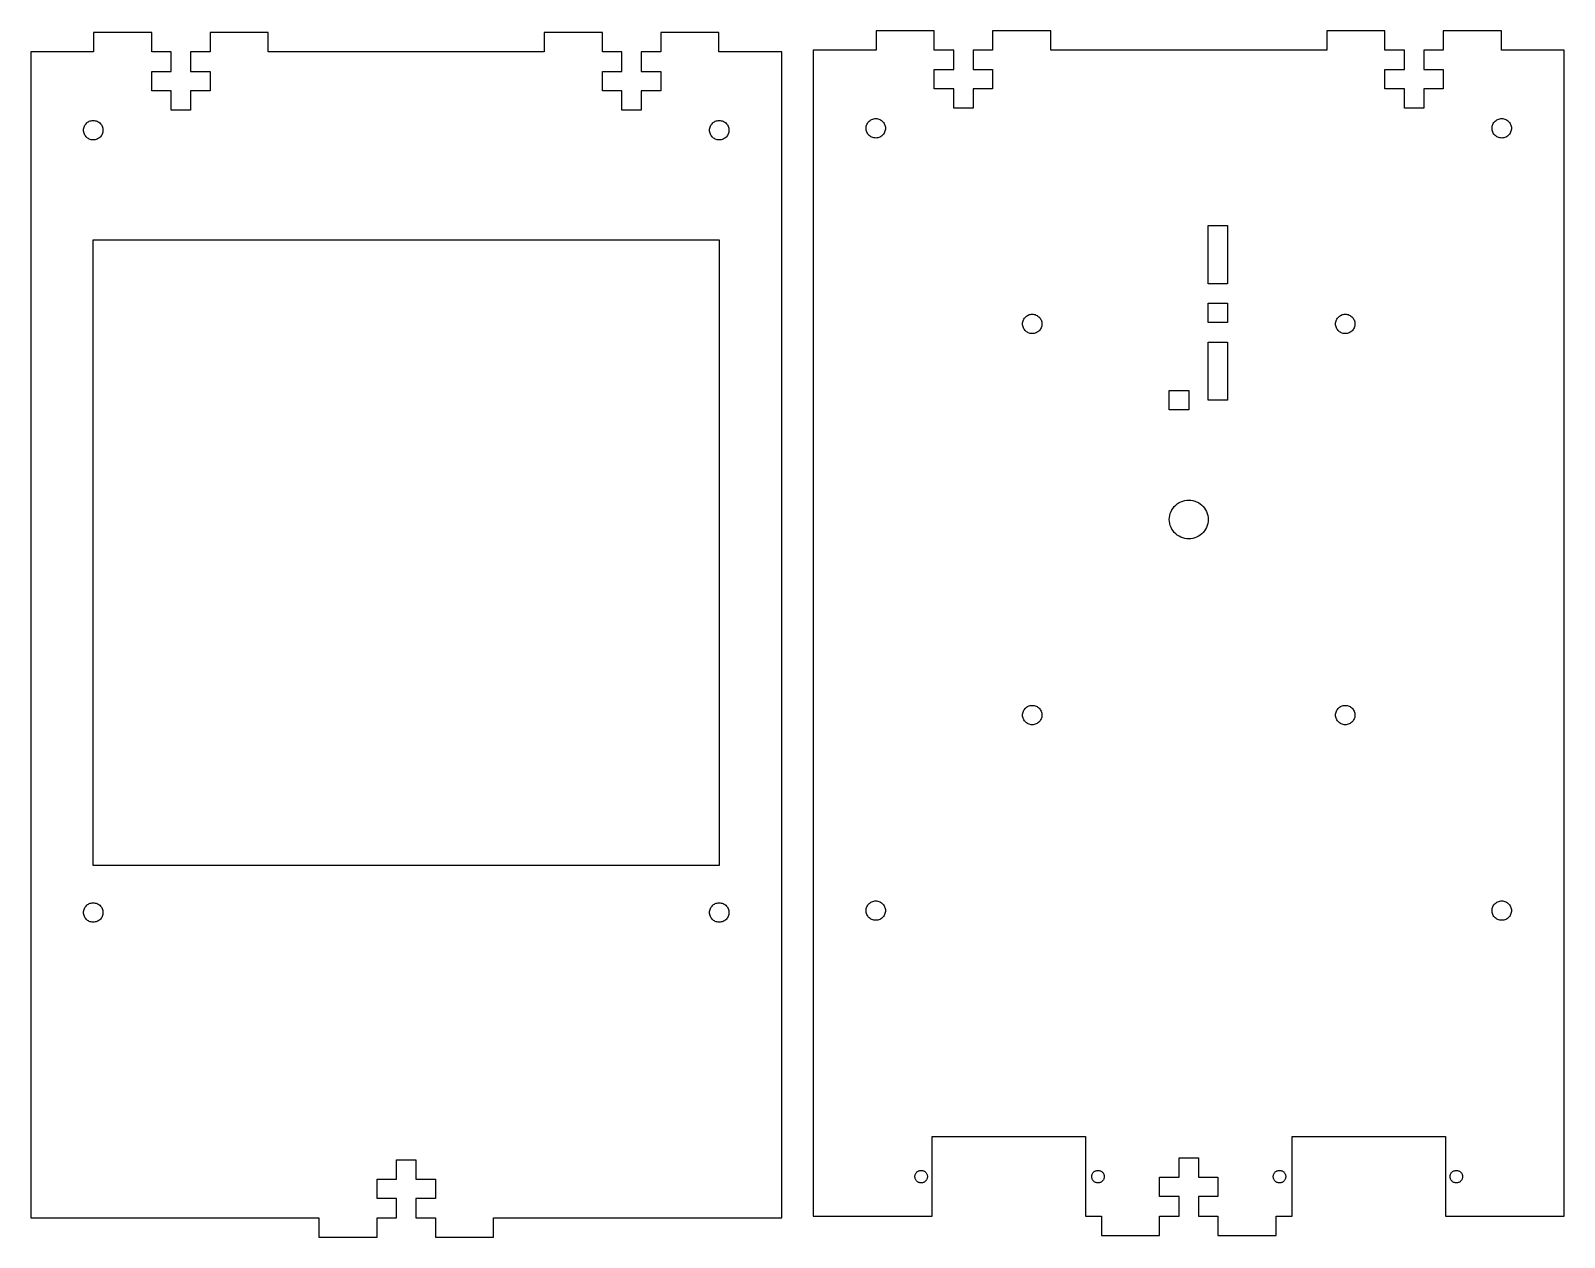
# Model space of a CAD drawing. Header units: metres. Extents: x 0 to 474, y -3 to 238.
# Drawn here: x 0 to 245, y -3.1 to 189.7 of the extents above; entities that cross this region are included whole.
import ezdxf

# ---------------------------------------------------------------- set-up
doc = ezdxf.new("R2010")
doc.units = ezdxf.units.M

msp = doc.modelspace()

# ---------------------------------------------------------------- linework, layer by layer
for p, q in [((19.35, 189.4), (10.05, 189.4)), ((10.05, 189.4), (10.05, 186.3)), ((19.35, 186.3), (19.35, 189.4)), ((37.95, 189.4), (28.65, 189.4)), ((28.65, 189.4), (28.65, 186.3)), ((37.95, 186.3), (37.95, 189.4)), ((91.35, 189.4), (82.05, 189.4)), ((82.05, 189.4), (82.05, 186.3)), ((91.35, 186.3), (91.35, 189.4)), ((109.95, 189.4), (100.65, 189.4)), ((100.65, 189.4), (100.65, 186.3)), ((109.95, 186.3), (109.95, 189.4)), ((144.35, 189.7), (135.05, 189.7)), ((135.05, 189.7), (135.05, 186.6)), ((144.35, 186.6), (144.35, 189.7)), ((162.95, 189.7), (153.65, 189.7)), ((153.65, 189.7), (153.65, 186.6)), ((162.95, 186.6), (162.95, 189.7)), ((216.35, 189.7), (207.05, 189.7)), ((207.05, 189.7), (207.05, 186.6)), ((216.35, 186.6), (216.35, 189.7)), ((234.95, 189.7), (225.65, 189.7)), ((225.65, 189.7), (225.65, 186.6)), ((234.95, 186.6), (234.95, 189.7)), ((10.05, 186.3), (0, 186.3)), ((0, 186.3), (0, 0)), ((22.45, 186.3), (19.35, 186.3)), ((22.45, 183.2), (22.45, 186.3)), ((28.65, 186.3), (25.55, 186.3)), ((25.55, 186.3), (25.55, 183.2)), ((82.05, 186.3), (37.95, 186.3)), ((94.45, 186.3), (91.35, 186.3)), ((94.45, 183.2), (94.45, 186.3)), ((100.65, 186.3), (97.55, 186.3)), ((97.55, 186.3), (97.55, 183.2)), ((120, 186.3), (109.95, 186.3)), ((120, 0), (120, 186.3)), ((135.05, 186.6), (125, 186.6)), ((125, 186.6), (125, 0.29999)), ((147.45, 186.6), (144.35, 186.6)), ((147.45, 183.5), (147.45, 186.6)), ((153.65, 186.6), (150.55, 186.6)), ((150.55, 186.6), (150.55, 183.5)), ((207.05, 186.6), (162.95, 186.6)), ((219.45, 186.6), (216.35, 186.6)), ((219.45, 183.5), (219.45, 186.6)), ((225.65, 186.6), (222.55, 186.6)), ((222.55, 186.6), (222.55, 183.5)), ((245, 186.6), (234.95, 186.6)), ((245, 0.29999), (245, 186.6)), ((19.35, 180.1), (19.35, 183.2)), ((19.35, 183.2), (22.45, 183.2)), ((25.55, 183.2), (28.65, 183.2)), ((28.65, 183.2), (28.65, 180.1)), ((91.35, 180.1), (91.35, 183.2)), ((91.35, 183.2), (94.45, 183.2)), ((97.55, 183.2), (100.65, 183.2)), ((100.65, 183.2), (100.65, 180.1)), ((144.35, 180.4), (144.35, 183.5)), ((144.35, 183.5), (147.45, 183.5)), ((150.55, 183.5), (153.65, 183.5)), ((153.65, 183.5), (153.65, 180.4)), ((216.35, 180.4), (216.35, 183.5)), ((216.35, 183.5), (219.45, 183.5)), ((222.55, 183.5), (225.65, 183.5)), ((225.65, 183.5), (225.65, 180.4)), ((22.45, 180.1), (19.35, 180.1)), ((22.45, 177), (22.45, 180.1)), ((28.65, 180.1), (25.55, 180.1)), ((25.55, 180.1), (25.55, 177)), ((94.45, 180.1), (91.35, 180.1)), ((94.45, 177), (94.45, 180.1)), ((100.65, 180.1), (97.55, 180.1)), ((97.55, 180.1), (97.55, 177)), ((147.45, 180.4), (144.35, 180.4)), ((147.45, 177.3), (147.45, 180.4)), ((153.65, 180.4), (150.55, 180.4)), ((150.55, 180.4), (150.55, 177.3)), ((219.45, 180.4), (216.35, 180.4)), ((219.45, 177.3), (219.45, 180.4)), ((225.65, 180.4), (222.55, 180.4)), ((222.55, 180.4), (222.55, 177.3)), ((25.55, 177), (22.45, 177)), ((97.55, 177), (94.45, 177)), ((150.55, 177.3), (147.45, 177.3)), ((222.55, 177.3), (219.45, 177.3)), ((8.45, 173.8), (8.45848, 173.962)), ((8.45848, 173.962), (8.48386, 174.122)), ((8.48386, 174.122), (8.52585, 174.279)), ((8.52585, 174.279), (8.584, 174.43)), ((8.584, 174.43), (8.65765, 174.575)), ((8.65765, 174.575), (8.74602, 174.711)), ((8.74602, 174.711), (8.84811, 174.837)), ((8.84811, 174.837), (8.96284, 174.952)), ((8.96284, 174.952), (9.08893, 175.054)), ((9.08893, 175.054), (9.22499, 175.142)), ((9.22499, 175.142), (9.36955, 175.216)), ((9.36955, 175.216), (9.52101, 175.274)), ((9.52101, 175.274), (9.67773, 175.316)), ((9.67773, 175.316), (9.83797, 175.342)), ((9.83797, 175.342), (10, 175.35)), ((10, 175.35), (10.162, 175.342)), ((10.162, 175.342), (10.3223, 175.316)), ((10.3223, 175.316), (10.479, 175.274)), ((10.479, 175.274), (10.6304, 175.216)), ((10.6304, 175.216), (10.775, 175.142)), ((10.775, 175.142), (10.9111, 175.054)), ((10.9111, 175.054), (11.0371, 174.952)), ((11.0371, 174.952), (11.1519, 174.837)), ((11.1519, 174.837), (11.254, 174.711)), ((11.254, 174.711), (11.3423, 174.575)), ((11.3423, 174.575), (11.416, 174.43)), ((11.416, 174.43), (11.4741, 174.279)), ((11.4741, 174.279), (11.5161, 174.122)), ((11.5161, 174.122), (11.5415, 173.962)), ((11.5415, 173.962), (11.55, 173.8)), ((108.45, 173.8), (108.458, 173.962)), ((108.458, 173.962), (108.484, 174.122)), ((108.484, 174.122), (108.526, 174.279)), ((108.526, 174.279), (108.584, 174.43)), ((108.584, 174.43), (108.658, 174.575)), ((108.658, 174.575), (108.746, 174.711)), ((108.746, 174.711), (108.848, 174.837)), ((108.848, 174.837), (108.963, 174.952)), ((108.963, 174.952), (109.089, 175.054)), ((109.089, 175.054), (109.225, 175.142)), ((109.225, 175.142), (109.37, 175.216)), ((109.37, 175.216), (109.521, 175.274)), ((109.521, 175.274), (109.678, 175.316)), ((109.678, 175.316), (109.838, 175.342)), ((109.838, 175.342), (110, 175.35)), ((110, 175.35), (110.162, 175.342)), ((110.162, 175.342), (110.322, 175.316)), ((110.322, 175.316), (110.479, 175.274)), ((110.479, 175.274), (110.63, 175.216)), ((110.63, 175.216), (110.775, 175.142)), ((110.775, 175.142), (110.911, 175.054)), ((110.911, 175.054), (111.037, 174.952)), ((111.037, 174.952), (111.152, 174.837)), ((111.152, 174.837), (111.254, 174.711)), ((111.254, 174.711), (111.342, 174.575)), ((111.342, 174.575), (111.416, 174.43)), ((111.416, 174.43), (111.474, 174.279)), ((111.474, 174.279), (111.516, 174.122)), ((111.516, 174.122), (111.542, 173.962)), ((111.542, 173.962), (111.55, 173.8)), ((133.45, 174.1), (133.458, 174.262)), ((133.458, 173.938), (133.45, 174.1)), ((133.458, 174.262), (133.484, 174.422)), ((133.484, 174.422), (133.526, 174.579)), ((133.526, 174.579), (133.584, 174.73)), ((133.584, 174.73), (133.658, 174.875)), ((133.658, 174.875), (133.746, 175.011)), ((133.746, 175.011), (133.848, 175.137)), ((133.848, 175.137), (133.963, 175.252)), ((133.963, 175.252), (134.089, 175.354)), ((134.089, 175.354), (134.225, 175.442)), ((134.225, 175.442), (134.37, 175.516)), ((134.37, 175.516), (134.521, 175.574)), ((134.521, 175.574), (134.678, 175.616)), ((134.678, 175.616), (134.838, 175.642)), ((134.838, 175.642), (135, 175.65)), ((135, 175.65), (135.162, 175.642)), ((135.162, 175.642), (135.322, 175.616)), ((135.322, 175.616), (135.479, 175.574)), ((135.479, 175.574), (135.63, 175.516)), ((135.63, 175.516), (135.775, 175.442)), ((135.775, 175.442), (135.911, 175.354)), ((135.911, 175.354), (136.037, 175.252)), ((136.037, 175.252), (136.152, 175.137)), ((136.152, 175.137), (136.254, 175.011)), ((136.254, 175.011), (136.342, 174.875)), ((136.342, 174.875), (136.416, 174.73)), ((136.416, 174.73), (136.474, 174.579)), ((136.474, 174.579), (136.516, 174.422)), ((136.516, 174.422), (136.542, 174.262)), ((136.542, 174.262), (136.55, 174.1)), ((136.55, 174.1), (136.542, 173.938)), ((233.45, 174.1), (233.458, 174.262)), ((233.458, 173.938), (233.45, 174.1)), ((233.458, 174.262), (233.484, 174.422)), ((233.484, 174.422), (233.526, 174.579)), ((233.526, 174.579), (233.584, 174.73)), ((233.584, 174.73), (233.658, 174.875)), ((233.658, 174.875), (233.746, 175.011)), ((233.746, 175.011), (233.848, 175.137)), ((233.848, 175.137), (233.963, 175.252)), ((233.963, 175.252), (234.089, 175.354)), ((234.089, 175.354), (234.225, 175.442)), ((234.225, 175.442), (234.37, 175.516)), ((234.37, 175.516), (234.521, 175.574)), ((234.521, 175.574), (234.678, 175.616)), ((234.678, 175.616), (234.838, 175.642)), ((234.838, 175.642), (235, 175.65)), ((235, 175.65), (235.162, 175.642)), ((235.162, 175.642), (235.322, 175.616)), ((235.322, 175.616), (235.479, 175.574)), ((235.479, 175.574), (235.63, 175.516)), ((235.63, 175.516), (235.775, 175.442)), ((235.775, 175.442), (235.911, 175.354)), ((235.911, 175.354), (236.037, 175.252)), ((236.037, 175.252), (236.152, 175.137)), ((236.152, 175.137), (236.254, 175.011)), ((236.254, 175.011), (236.342, 174.875)), ((236.342, 174.875), (236.416, 174.73)), ((236.416, 174.73), (236.474, 174.579)), ((236.474, 174.579), (236.516, 174.422)), ((236.516, 174.422), (236.542, 174.262)), ((236.542, 174.262), (236.55, 174.1)), ((236.55, 174.1), (236.542, 173.938)), ((8.45848, 173.638), (8.45, 173.8)), ((8.48386, 173.478), (8.45848, 173.638)), ((8.52585, 173.321), (8.48386, 173.478)), ((8.584, 173.17), (8.52585, 173.321)), ((8.65765, 173.025), (8.584, 173.17)), ((8.74602, 172.889), (8.65765, 173.025)), ((8.84811, 172.763), (8.74602, 172.889)), ((8.96284, 172.648), (8.84811, 172.763)), ((9.08893, 172.546), (8.96284, 172.648)), ((9.22499, 172.458), (9.08893, 172.546)), ((9.36955, 172.384), (9.22499, 172.458)), ((9.52101, 172.326), (9.36955, 172.384)), ((9.67773, 172.284), (9.52101, 172.326)), ((9.83797, 172.258), (9.67773, 172.284)), ((10, 172.25), (9.83797, 172.258)), ((10.162, 172.258), (10, 172.25)), ((10.3223, 172.284), (10.162, 172.258)), ((10.479, 172.326), (10.3223, 172.284)), ((10.6304, 172.384), (10.479, 172.326)), ((10.775, 172.458), (10.6304, 172.384)), ((10.9111, 172.546), (10.775, 172.458)), ((11.0371, 172.648), (10.9111, 172.546)), ((11.1519, 172.763), (11.0371, 172.648)), ((11.254, 172.889), (11.1519, 172.763)), ((11.3423, 173.025), (11.254, 172.889)), ((11.416, 173.17), (11.3423, 173.025)), ((11.4741, 173.321), (11.416, 173.17)), ((11.5161, 173.478), (11.4741, 173.321)), ((11.5415, 173.638), (11.5161, 173.478)), ((11.55, 173.8), (11.5415, 173.638)), ((108.458, 173.638), (108.45, 173.8)), ((108.484, 173.478), (108.458, 173.638)), ((108.526, 173.321), (108.484, 173.478)), ((108.584, 173.17), (108.526, 173.321)), ((108.658, 173.025), (108.584, 173.17)), ((108.746, 172.889), (108.658, 173.025)), ((108.848, 172.763), (108.746, 172.889)), ((108.963, 172.648), (108.848, 172.763)), ((109.089, 172.546), (108.963, 172.648)), ((109.225, 172.458), (109.089, 172.546)), ((109.37, 172.384), (109.225, 172.458)), ((109.521, 172.326), (109.37, 172.384)), ((109.678, 172.284), (109.521, 172.326)), ((109.838, 172.258), (109.678, 172.284)), ((110, 172.25), (109.838, 172.258)), ((110.162, 172.258), (110, 172.25)), ((110.322, 172.284), (110.162, 172.258)), ((110.479, 172.326), (110.322, 172.284)), ((110.63, 172.384), (110.479, 172.326)), ((110.775, 172.458), (110.63, 172.384)), ((110.911, 172.546), (110.775, 172.458)), ((111.037, 172.648), (110.911, 172.546)), ((111.152, 172.763), (111.037, 172.648)), ((111.254, 172.889), (111.152, 172.763)), ((111.342, 173.025), (111.254, 172.889)), ((111.416, 173.17), (111.342, 173.025)), ((111.474, 173.321), (111.416, 173.17)), ((111.516, 173.478), (111.474, 173.321)), ((111.542, 173.638), (111.516, 173.478)), ((111.55, 173.8), (111.542, 173.638)), ((133.484, 173.778), (133.458, 173.938)), ((133.526, 173.621), (133.484, 173.778)), ((133.584, 173.47), (133.526, 173.621)), ((133.658, 173.325), (133.584, 173.47)), ((133.746, 173.189), (133.658, 173.325)), ((133.848, 173.063), (133.746, 173.189)), ((133.963, 172.948), (133.848, 173.063)), ((134.089, 172.846), (133.963, 172.948)), ((134.225, 172.758), (134.089, 172.846)), ((134.37, 172.684), (134.225, 172.758)), ((134.521, 172.626), (134.37, 172.684)), ((134.678, 172.584), (134.521, 172.626)), ((134.838, 172.558), (134.678, 172.584)), ((135, 172.55), (134.838, 172.558)), ((135.162, 172.558), (135, 172.55)), ((135.322, 172.584), (135.162, 172.558)), ((135.479, 172.626), (135.322, 172.584)), ((135.63, 172.684), (135.479, 172.626)), ((135.775, 172.758), (135.63, 172.684)), ((135.911, 172.846), (135.775, 172.758)), ((136.037, 172.948), (135.911, 172.846)), ((136.152, 173.063), (136.037, 172.948)), ((136.254, 173.189), (136.152, 173.063)), ((136.342, 173.325), (136.254, 173.189)), ((136.416, 173.47), (136.342, 173.325)), ((136.474, 173.621), (136.416, 173.47)), ((136.516, 173.778), (136.474, 173.621)), ((136.542, 173.938), (136.516, 173.778)), ((233.484, 173.778), (233.458, 173.938)), ((233.526, 173.621), (233.484, 173.778)), ((233.584, 173.47), (233.526, 173.621)), ((233.658, 173.325), (233.584, 173.47)), ((233.746, 173.189), (233.658, 173.325)), ((233.848, 173.063), (233.746, 173.189)), ((233.963, 172.948), (233.848, 173.063)), ((234.089, 172.846), (233.963, 172.948)), ((234.225, 172.758), (234.089, 172.846)), ((234.37, 172.684), (234.225, 172.758)), ((234.521, 172.626), (234.37, 172.684)), ((234.678, 172.584), (234.521, 172.626)), ((234.838, 172.558), (234.678, 172.584)), ((235, 172.55), (234.838, 172.558)), ((235.162, 172.558), (235, 172.55)), ((235.322, 172.584), (235.162, 172.558)), ((235.479, 172.626), (235.322, 172.584)), ((235.63, 172.684), (235.479, 172.626)), ((235.775, 172.758), (235.63, 172.684)), ((235.911, 172.846), (235.775, 172.758)), ((236.037, 172.948), (235.911, 172.846)), ((236.152, 173.063), (236.037, 172.948)), ((236.254, 173.189), (236.152, 173.063)), ((236.342, 173.325), (236.254, 173.189)), ((236.416, 173.47), (236.342, 173.325)), ((236.474, 173.621), (236.416, 173.47)), ((236.516, 173.778), (236.474, 173.621)), ((236.542, 173.938), (236.516, 173.778)), ((188.1, 149.25), (188.1, 158.55)), ((188.1, 158.55), (191.2, 158.55)), ((191.2, 158.55), (191.2, 149.25)), ((10, 56.3), (10, 156.3)), ((10, 156.3), (110, 156.3)), ((110, 156.3), (110, 56.3)), ((191.2, 149.25), (188.1, 149.25)), ((188.1, 143.05), (188.1, 146.15)), ((188.1, 146.15), (191.2, 146.15)), ((191.2, 146.15), (191.2, 143.05)), ((158.45, 142.85), (158.458, 143.012)), ((158.458, 142.688), (158.45, 142.85)), ((158.458, 143.012), (158.484, 143.172)), ((158.484, 142.528), (158.458, 142.688)), ((158.484, 143.172), (158.526, 143.329)), ((158.526, 142.371), (158.484, 142.528)), ((158.526, 143.329), (158.584, 143.48)), ((158.584, 142.22), (158.526, 142.371)), ((158.584, 143.48), (158.658, 143.625)), ((158.658, 142.075), (158.584, 142.22)), ((158.658, 143.625), (158.746, 143.761)), ((158.746, 143.761), (158.848, 143.887)), ((158.848, 143.887), (158.963, 144.002)), ((158.963, 144.002), (159.089, 144.104)), ((159.089, 144.104), (159.225, 144.192)), ((159.225, 144.192), (159.37, 144.266)), ((159.37, 144.266), (159.521, 144.324)), ((159.521, 144.324), (159.678, 144.366)), ((159.678, 144.366), (159.838, 144.392)), ((159.838, 144.392), (160, 144.4)), ((160, 144.4), (160.162, 144.392)), ((160.162, 144.392), (160.322, 144.366)), ((160.322, 144.366), (160.479, 144.324)), ((160.479, 144.324), (160.63, 144.266)), ((160.63, 144.266), (160.775, 144.192)), ((160.775, 144.192), (160.911, 144.104)), ((160.911, 144.104), (161.037, 144.002)), ((161.037, 144.002), (161.152, 143.887)), ((161.152, 143.887), (161.254, 143.761)), ((161.254, 143.761), (161.342, 143.625)), ((161.342, 143.625), (161.416, 143.48)), ((161.416, 142.22), (161.342, 142.075)), ((161.416, 143.48), (161.474, 143.329)), ((161.474, 142.371), (161.416, 142.22)), ((161.474, 143.329), (161.516, 143.172)), ((161.516, 142.528), (161.474, 142.371)), ((161.516, 143.172), (161.542, 143.012)), ((161.542, 142.688), (161.516, 142.528)), ((161.542, 143.012), (161.55, 142.85)), ((161.55, 142.85), (161.542, 142.688)), ((191.2, 143.05), (188.1, 143.05)), ((208.45, 142.85), (208.458, 143.012)), ((208.458, 142.688), (208.45, 142.85)), ((208.458, 143.012), (208.484, 143.172)), ((208.484, 142.528), (208.458, 142.688)), ((208.484, 143.172), (208.526, 143.329)), ((208.526, 142.371), (208.484, 142.528)), ((208.526, 143.329), (208.584, 143.48)), ((208.584, 142.22), (208.526, 142.371)), ((208.584, 143.48), (208.658, 143.625)), ((208.658, 142.075), (208.584, 142.22)), ((208.658, 143.625), (208.746, 143.761)), ((208.746, 143.761), (208.848, 143.887)), ((208.848, 143.887), (208.963, 144.002)), ((208.963, 144.002), (209.089, 144.104)), ((209.089, 144.104), (209.225, 144.192)), ((209.225, 144.192), (209.37, 144.266)), ((209.37, 144.266), (209.521, 144.324)), ((209.521, 144.324), (209.678, 144.366)), ((209.678, 144.366), (209.838, 144.392)), ((209.838, 144.392), (210, 144.4)), ((210, 144.4), (210.162, 144.392)), ((210.162, 144.392), (210.322, 144.366)), ((210.322, 144.366), (210.479, 144.324)), ((210.479, 144.324), (210.63, 144.266)), ((210.63, 144.266), (210.775, 144.192)), ((210.775, 144.192), (210.911, 144.104)), ((210.911, 144.104), (211.037, 144.002)), ((211.037, 144.002), (211.152, 143.887)), ((211.152, 143.887), (211.254, 143.761)), ((211.254, 143.761), (211.342, 143.625)), ((211.342, 143.625), (211.416, 143.48)), ((211.416, 142.22), (211.342, 142.075)), ((211.416, 143.48), (211.474, 143.329)), ((211.474, 142.371), (211.416, 142.22)), ((211.474, 143.329), (211.516, 143.172)), ((211.516, 142.528), (211.474, 142.371)), ((211.516, 143.172), (211.542, 143.012)), ((211.542, 142.688), (211.516, 142.528)), ((211.542, 143.012), (211.55, 142.85)), ((211.55, 142.85), (211.542, 142.688)), ((158.746, 141.939), (158.658, 142.075)), ((158.848, 141.813), (158.746, 141.939)), ((158.963, 141.698), (158.848, 141.813)), ((159.089, 141.596), (158.963, 141.698)), ((159.225, 141.508), (159.089, 141.596)), ((159.37, 141.434), (159.225, 141.508)), ((159.521, 141.376), (159.37, 141.434)), ((159.678, 141.334), (159.521, 141.376)), ((159.838, 141.308), (159.678, 141.334)), ((160, 141.3), (159.838, 141.308)), ((160.162, 141.308), (160, 141.3)), ((160.322, 141.334), (160.162, 141.308)), ((160.479, 141.376), (160.322, 141.334)), ((160.63, 141.434), (160.479, 141.376)), ((160.775, 141.508), (160.63, 141.434)), ((160.911, 141.596), (160.775, 141.508)), ((161.037, 141.698), (160.911, 141.596)), ((161.152, 141.813), (161.037, 141.698)), ((161.254, 141.939), (161.152, 141.813)), ((161.342, 142.075), (161.254, 141.939)), ((188.1, 130.65), (188.1, 139.95)), ((188.1, 139.95), (191.2, 139.95)), ((191.2, 139.95), (191.2, 130.65)), ((208.746, 141.939), (208.658, 142.075)), ((208.848, 141.813), (208.746, 141.939)), ((208.963, 141.698), (208.848, 141.813)), ((209.089, 141.596), (208.963, 141.698)), ((209.225, 141.508), (209.089, 141.596)), ((209.37, 141.434), (209.225, 141.508)), ((209.521, 141.376), (209.37, 141.434)), ((209.678, 141.334), (209.521, 141.376)), ((209.838, 141.308), (209.678, 141.334)), ((210, 141.3), (209.838, 141.308)), ((210.162, 141.308), (210, 141.3)), ((210.322, 141.334), (210.162, 141.308)), ((210.479, 141.376), (210.322, 141.334)), ((210.63, 141.434), (210.479, 141.376)), ((210.775, 141.508), (210.63, 141.434)), ((210.911, 141.596), (210.775, 141.508)), ((211.037, 141.698), (210.911, 141.596)), ((211.152, 141.813), (211.037, 141.698)), ((211.254, 141.939), (211.152, 141.813)), ((211.342, 142.075), (211.254, 141.939)), ((181.9, 129.1), (181.9, 132.2)), ((181.9, 132.2), (185, 132.2)), ((185, 132.2), (185, 129.1)), ((191.2, 130.65), (188.1, 130.65)), ((185, 129.1), (181.9, 129.1)), ((182.052, 112.558), (182.168, 112.861)), ((182.168, 112.861), (182.315, 113.15)), ((182.315, 113.15), (182.492, 113.422)), ((182.492, 113.422), (182.696, 113.674)), ((182.696, 113.674), (182.926, 113.904)), ((182.926, 113.904), (183.178, 114.108)), ((183.178, 114.108), (183.45, 114.285)), ((183.45, 114.285), (183.739, 114.432)), ((183.739, 114.432), (184.042, 114.548)), ((184.042, 114.548), (184.355, 114.632)), ((184.355, 114.632), (184.676, 114.683)), ((184.676, 114.683), (185, 114.7)), ((185, 114.7), (185.324, 114.683)), ((185.324, 114.683), (185.645, 114.632)), ((185.645, 114.632), (185.958, 114.548)), ((185.958, 114.548), (186.261, 114.432)), ((186.261, 114.432), (186.55, 114.285)), ((186.55, 114.285), (186.822, 114.108)), ((186.822, 114.108), (187.074, 113.904)), ((187.074, 113.904), (187.304, 113.674)), ((187.304, 113.674), (187.508, 113.422)), ((187.508, 113.422), (187.685, 113.15)), ((187.685, 113.15), (187.832, 112.861)), ((187.832, 112.861), (187.948, 112.558)), ((181.9, 111.6), (181.917, 111.924)), ((181.917, 111.276), (181.9, 111.6)), ((181.917, 111.924), (181.968, 112.245)), ((181.968, 110.955), (181.917, 111.276)), ((181.968, 112.245), (182.052, 112.558)), ((182.052, 110.642), (181.968, 110.955)), ((182.168, 110.339), (182.052, 110.642)), ((182.315, 110.05), (182.168, 110.339)), ((187.832, 110.339), (187.685, 110.05)), ((187.948, 110.642), (187.832, 110.339)), ((187.948, 112.558), (188.032, 112.245)), ((188.032, 110.955), (187.948, 110.642)), ((188.032, 112.245), (188.083, 111.924)), ((188.083, 111.276), (188.032, 110.955)), ((188.083, 111.924), (188.1, 111.6)), ((188.1, 111.6), (188.083, 111.276)), ((182.492, 109.778), (182.315, 110.05)), ((182.696, 109.526), (182.492, 109.778)), ((182.926, 109.296), (182.696, 109.526)), ((183.178, 109.092), (182.926, 109.296)), ((183.45, 108.915), (183.178, 109.092)), ((183.739, 108.768), (183.45, 108.915)), ((184.042, 108.652), (183.739, 108.768)), ((184.355, 108.568), (184.042, 108.652)), ((184.676, 108.517), (184.355, 108.568)), ((185, 108.5), (184.676, 108.517)), ((185.324, 108.517), (185, 108.5)), ((185.645, 108.568), (185.324, 108.517)), ((185.958, 108.652), (185.645, 108.568)), ((186.261, 108.768), (185.958, 108.652)), ((186.55, 108.915), (186.261, 108.768)), ((186.822, 109.092), (186.55, 108.915)), ((187.074, 109.296), (186.822, 109.092)), ((187.304, 109.526), (187.074, 109.296)), ((187.508, 109.778), (187.304, 109.526)), ((187.685, 110.05), (187.508, 109.778)), ((158.526, 80.829), (158.584, 80.9804)), ((158.584, 80.9804), (158.658, 81.125)), ((158.658, 81.125), (158.746, 81.2611)), ((158.746, 81.2611), (158.848, 81.3871)), ((158.848, 81.3871), (158.963, 81.5019)), ((158.963, 81.5019), (159.089, 81.604)), ((159.089, 81.604), (159.225, 81.6923)), ((159.225, 81.6923), (159.37, 81.766)), ((159.37, 81.766), (159.521, 81.8241)), ((159.521, 81.8241), (159.678, 81.8661)), ((159.678, 81.8661), (159.838, 81.8915)), ((159.838, 81.8915), (160, 81.9)), ((160, 81.9), (160.162, 81.8915)), ((160.162, 81.8915), (160.322, 81.8661)), ((160.322, 81.8661), (160.479, 81.8241)), ((160.479, 81.8241), (160.63, 81.766)), ((160.63, 81.766), (160.775, 81.6923)), ((160.775, 81.6923), (160.911, 81.604)), ((160.911, 81.604), (161.037, 81.5019)), ((161.037, 81.5019), (161.152, 81.3871)), ((161.152, 81.3871), (161.254, 81.2611)), ((161.254, 81.2611), (161.342, 81.125)), ((161.342, 81.125), (161.416, 80.9804)), ((161.416, 80.9804), (161.474, 80.829)), ((208.526, 80.829), (208.584, 80.9804)), ((208.584, 80.9804), (208.658, 81.125)), ((208.658, 81.125), (208.746, 81.2611)), ((208.746, 81.2611), (208.848, 81.3871)), ((208.848, 81.3871), (208.963, 81.5019)), ((208.963, 81.5019), (209.089, 81.604)), ((209.089, 81.604), (209.225, 81.6923)), ((209.225, 81.6923), (209.37, 81.766)), ((209.37, 81.766), (209.521, 81.8241)), ((209.521, 81.8241), (209.678, 81.8661)), ((209.678, 81.8661), (209.838, 81.8915)), ((209.838, 81.8915), (210, 81.9)), ((210, 81.9), (210.162, 81.8915)), ((210.162, 81.8915), (210.322, 81.8661)), ((210.322, 81.8661), (210.479, 81.8241)), ((210.479, 81.8241), (210.63, 81.766)), ((210.63, 81.766), (210.775, 81.6923)), ((210.775, 81.6923), (210.911, 81.604)), ((210.911, 81.604), (211.037, 81.5019)), ((211.037, 81.5019), (211.152, 81.3871)), ((211.152, 81.3871), (211.254, 81.2611)), ((211.254, 81.2611), (211.342, 81.125)), ((211.342, 81.125), (211.416, 80.9804)), ((211.416, 80.9804), (211.474, 80.829)), ((158.45, 80.35), (158.458, 80.512)), ((158.458, 80.188), (158.45, 80.35)), ((158.458, 80.512), (158.484, 80.6723)), ((158.484, 80.0277), (158.458, 80.188)), ((158.484, 80.6723), (158.526, 80.829)), ((158.526, 79.871), (158.484, 80.0277)), ((158.584, 79.7196), (158.526, 79.871)), ((158.658, 79.575), (158.584, 79.7196)), ((158.746, 79.4389), (158.658, 79.575)), ((158.848, 79.3128), (158.746, 79.4389)), ((158.963, 79.1981), (158.848, 79.3128)), ((159.089, 79.096), (158.963, 79.1981)), ((159.225, 79.0077), (159.089, 79.096)), ((159.37, 78.934), (159.225, 79.0077)), ((159.521, 78.8759), (159.37, 78.934)), ((159.678, 78.8339), (159.521, 78.8759)), ((159.838, 78.8085), (159.678, 78.8339)), ((160, 78.8), (159.838, 78.8085)), ((160.162, 78.8085), (160, 78.8)), ((160.322, 78.8339), (160.162, 78.8085)), ((160.479, 78.8759), (160.322, 78.8339)), ((160.63, 78.934), (160.479, 78.8759)), ((160.775, 79.0077), (160.63, 78.934)), ((160.911, 79.096), (160.775, 79.0077)), ((161.037, 79.1981), (160.911, 79.096)), ((161.152, 79.3128), (161.037, 79.1981)), ((161.254, 79.4389), (161.152, 79.3128)), ((161.342, 79.575), (161.254, 79.4389)), ((161.416, 79.7196), (161.342, 79.575)), ((161.474, 79.871), (161.416, 79.7196)), ((161.474, 80.829), (161.516, 80.6723)), ((161.516, 80.0277), (161.474, 79.871)), ((161.516, 80.6723), (161.542, 80.512)), ((161.542, 80.188), (161.516, 80.0277)), ((161.542, 80.512), (161.55, 80.35)), ((161.55, 80.35), (161.542, 80.188)), ((208.45, 80.35), (208.458, 80.512)), ((208.458, 80.188), (208.45, 80.35)), ((208.458, 80.512), (208.484, 80.6723)), ((208.484, 80.0277), (208.458, 80.188)), ((208.484, 80.6723), (208.526, 80.829)), ((208.526, 79.871), (208.484, 80.0277)), ((208.584, 79.7196), (208.526, 79.871)), ((208.658, 79.575), (208.584, 79.7196)), ((208.746, 79.4389), (208.658, 79.575)), ((208.848, 79.3128), (208.746, 79.4389)), ((208.963, 79.1981), (208.848, 79.3128)), ((209.089, 79.096), (208.963, 79.1981)), ((209.225, 79.0077), (209.089, 79.096)), ((209.37, 78.934), (209.225, 79.0077)), ((209.521, 78.8759), (209.37, 78.934)), ((209.678, 78.8339), (209.521, 78.8759)), ((209.838, 78.8085), (209.678, 78.8339)), ((210, 78.8), (209.838, 78.8085)), ((210.162, 78.8085), (210, 78.8)), ((210.322, 78.8339), (210.162, 78.8085)), ((210.479, 78.8759), (210.322, 78.8339)), ((210.63, 78.934), (210.479, 78.8759)), ((210.775, 79.0077), (210.63, 78.934)), ((210.911, 79.096), (210.775, 79.0077)), ((211.037, 79.1981), (210.911, 79.096)), ((211.152, 79.3128), (211.037, 79.1981)), ((211.254, 79.4389), (211.152, 79.3128)), ((211.342, 79.575), (211.254, 79.4389)), ((211.416, 79.7196), (211.342, 79.575)), ((211.474, 79.871), (211.416, 79.7196)), ((211.474, 80.829), (211.516, 80.6723)), ((211.516, 80.0277), (211.474, 79.871)), ((211.516, 80.6723), (211.542, 80.512)), ((211.542, 80.188), (211.516, 80.0277)), ((211.542, 80.512), (211.55, 80.35)), ((211.55, 80.35), (211.542, 80.188)), ((110, 56.3), (10, 56.3)), ((8.45848, 48.962), (8.48386, 49.1223)), ((8.48386, 49.1223), (8.52585, 49.279)), ((8.52585, 49.279), (8.584, 49.4304)), ((8.584, 49.4304), (8.65765, 49.575)), ((8.65765, 49.575), (8.74602, 49.7111)), ((8.74602, 49.7111), (8.84811, 49.8371)), ((8.84811, 49.8371), (8.96284, 49.9519)), ((8.96284, 49.9519), (9.08893, 50.054)), ((9.08893, 50.054), (9.22499, 50.1423)), ((9.22499, 50.1423), (9.36955, 50.216)), ((9.36955, 50.216), (9.52101, 50.2741)), ((9.52101, 50.2741), (9.67773, 50.3161)), ((9.67773, 50.3161), (9.83797, 50.3415)), ((9.83797, 50.3415), (10, 50.35)), ((10, 50.35), (10.162, 50.3415)), ((10.162, 50.3415), (10.3223, 50.3161)), ((10.3223, 50.3161), (10.479, 50.2741)), ((10.479, 50.2741), (10.6304, 50.216)), ((10.6304, 50.216), (10.775, 50.1423)), ((10.775, 50.1423), (10.9111, 50.054)), ((10.9111, 50.054), (11.0371, 49.9519)), ((11.0371, 49.9519), (11.1519, 49.8371)), ((11.1519, 49.8371), (11.254, 49.7111)), ((11.254, 49.7111), (11.3423, 49.575)), ((11.3423, 49.575), (11.416, 49.4304)), ((11.416, 49.4304), (11.4741, 49.279)), ((11.4741, 49.279), (11.5161, 49.1223)), ((11.5161, 49.1223), (11.5415, 48.962)), ((108.458, 48.962), (108.484, 49.1223)), ((108.484, 49.1223), (108.526, 49.279)), ((108.526, 49.279), (108.584, 49.4304)), ((108.584, 49.4304), (108.658, 49.575)), ((108.658, 49.575), (108.746, 49.7111)), ((108.746, 49.7111), (108.848, 49.8371)), ((108.848, 49.8371), (108.963, 49.9519)), ((108.963, 49.9519), (109.089, 50.054)), ((109.089, 50.054), (109.225, 50.1423)), ((109.225, 50.1423), (109.37, 50.216)), ((109.37, 50.216), (109.521, 50.2741)), ((109.521, 50.2741), (109.678, 50.3161)), ((109.678, 50.3161), (109.838, 50.3415)), ((109.838, 50.3415), (110, 50.35)), ((110, 50.35), (110.162, 50.3415)), ((110.162, 50.3415), (110.322, 50.3161)), ((110.322, 50.3161), (110.479, 50.2741)), ((110.479, 50.2741), (110.63, 50.216)), ((110.63, 50.216), (110.775, 50.1423)), ((110.775, 50.1423), (110.911, 50.054)), ((110.911, 50.054), (111.037, 49.9519)), ((111.037, 49.9519), (111.152, 49.8371)), ((111.152, 49.8371), (111.254, 49.7111)), ((111.254, 49.7111), (111.342, 49.575)), ((111.342, 49.575), (111.416, 49.4304)), ((111.416, 49.4304), (111.474, 49.279)), ((111.474, 49.279), (111.516, 49.1223)), ((111.516, 49.1223), (111.542, 48.962)), ((133.45, 49.1), (133.458, 49.262)), ((133.458, 48.938), (133.45, 49.1)), ((133.458, 49.262), (133.484, 49.4223)), ((133.484, 49.4223), (133.526, 49.579)), ((133.526, 49.579), (133.584, 49.7304)), ((133.584, 49.7304), (133.658, 49.875)), ((133.658, 49.875), (133.746, 50.0111)), ((133.746, 50.0111), (133.848, 50.1371)), ((133.848, 50.1371), (133.963, 50.2519)), ((133.963, 50.2519), (134.089, 50.354)), ((134.089, 50.354), (134.225, 50.4423)), ((134.225, 50.4423), (134.37, 50.516)), ((134.37, 50.516), (134.521, 50.5741)), ((134.521, 50.5741), (134.678, 50.6161)), ((134.678, 50.6161), (134.838, 50.6415)), ((134.838, 50.6415), (135, 50.65)), ((135, 50.65), (135.162, 50.6415)), ((135.162, 50.6415), (135.322, 50.6161)), ((135.322, 50.6161), (135.479, 50.5741)), ((135.479, 50.5741), (135.63, 50.516)), ((135.63, 50.516), (135.775, 50.4423)), ((135.775, 50.4423), (135.911, 50.354)), ((135.911, 50.354), (136.037, 50.2519)), ((136.037, 50.2519), (136.152, 50.1371)), ((136.152, 50.1371), (136.254, 50.0111)), ((136.254, 50.0111), (136.342, 49.875)), ((136.342, 49.875), (136.416, 49.7304)), ((136.416, 49.7304), (136.474, 49.579)), ((136.474, 49.579), (136.516, 49.4223)), ((136.516, 49.4223), (136.542, 49.262)), ((136.542, 49.262), (136.55, 49.1)), ((136.55, 49.1), (136.542, 48.938)), ((233.45, 49.1), (233.458, 49.262)), ((233.458, 48.938), (233.45, 49.1)), ((233.458, 49.262), (233.484, 49.4223)), ((233.484, 49.4223), (233.526, 49.579)), ((233.526, 49.579), (233.584, 49.7304)), ((233.584, 49.7304), (233.658, 49.875)), ((233.658, 49.875), (233.746, 50.0111)), ((233.746, 50.0111), (233.848, 50.1371)), ((233.848, 50.1371), (233.963, 50.2519)), ((233.963, 50.2519), (234.089, 50.354)), ((234.089, 50.354), (234.225, 50.4423)), ((234.225, 50.4423), (234.37, 50.516)), ((234.37, 50.516), (234.521, 50.5741)), ((234.521, 50.5741), (234.678, 50.6161)), ((234.678, 50.6161), (234.838, 50.6415)), ((234.838, 50.6415), (235, 50.65)), ((235, 50.65), (235.162, 50.6415)), ((235.162, 50.6415), (235.322, 50.6161)), ((235.322, 50.6161), (235.479, 50.5741)), ((235.479, 50.5741), (235.63, 50.516)), ((235.63, 50.516), (235.775, 50.4423)), ((235.775, 50.4423), (235.911, 50.354)), ((235.911, 50.354), (236.037, 50.2519)), ((236.037, 50.2519), (236.152, 50.1371)), ((236.152, 50.1371), (236.254, 50.0111)), ((236.254, 50.0111), (236.342, 49.875)), ((236.342, 49.875), (236.416, 49.7304)), ((236.416, 49.7304), (236.474, 49.579)), ((236.474, 49.579), (236.516, 49.4223)), ((236.516, 49.4223), (236.542, 49.262)), ((236.542, 49.262), (236.55, 49.1)), ((236.55, 49.1), (236.542, 48.938)), ((8.45, 48.8), (8.45848, 48.962)), ((8.45848, 48.638), (8.45, 48.8)), ((8.48386, 48.4777), (8.45848, 48.638)), ((8.52585, 48.321), (8.48386, 48.4777)), ((8.584, 48.1696), (8.52585, 48.321)), ((8.65765, 48.025), (8.584, 48.1696)), ((8.74602, 47.8889), (8.65765, 48.025)), ((8.84811, 47.7628), (8.74602, 47.8889)), ((8.96284, 47.6481), (8.84811, 47.7628)), ((9.08893, 47.546), (8.96284, 47.6481)), ((9.22499, 47.4577), (9.08893, 47.546)), ((9.36955, 47.384), (9.22499, 47.4577)), ((9.52101, 47.3259), (9.36955, 47.384)), ((9.67773, 47.2839), (9.52101, 47.3259)), ((9.83797, 47.2585), (9.67773, 47.2839)), ((10, 47.25), (9.83797, 47.2585)), ((10.162, 47.2585), (10, 47.25)), ((10.3223, 47.2839), (10.162, 47.2585)), ((10.479, 47.3259), (10.3223, 47.2839)), ((10.6304, 47.384), (10.479, 47.3259)), ((10.775, 47.4577), (10.6304, 47.384)), ((10.9111, 47.546), (10.775, 47.4577)), ((11.0371, 47.6481), (10.9111, 47.546)), ((11.1519, 47.7628), (11.0371, 47.6481)), ((11.254, 47.8889), (11.1519, 47.7628)), ((11.3423, 48.025), (11.254, 47.8889)), ((11.416, 48.1696), (11.3423, 48.025)), ((11.4741, 48.321), (11.416, 48.1696)), ((11.5161, 48.4777), (11.4741, 48.321)), ((11.5415, 48.638), (11.5161, 48.4777)), ((11.5415, 48.962), (11.55, 48.8)), ((11.55, 48.8), (11.5415, 48.638)), ((108.45, 48.8), (108.458, 48.962)), ((108.458, 48.638), (108.45, 48.8)), ((108.484, 48.4777), (108.458, 48.638)), ((108.526, 48.321), (108.484, 48.4777)), ((108.584, 48.1696), (108.526, 48.321)), ((108.658, 48.025), (108.584, 48.1696)), ((108.746, 47.8889), (108.658, 48.025)), ((108.848, 47.7628), (108.746, 47.8889)), ((108.963, 47.6481), (108.848, 47.7628)), ((109.089, 47.546), (108.963, 47.6481)), ((109.225, 47.4577), (109.089, 47.546)), ((109.37, 47.384), (109.225, 47.4577)), ((109.521, 47.3259), (109.37, 47.384)), ((109.678, 47.2839), (109.521, 47.3259)), ((109.838, 47.2585), (109.678, 47.2839)), ((110, 47.25), (109.838, 47.2585)), ((110.162, 47.2585), (110, 47.25)), ((110.322, 47.2839), (110.162, 47.2585)), ((110.479, 47.3259), (110.322, 47.2839)), ((110.63, 47.384), (110.479, 47.3259)), ((110.775, 47.4577), (110.63, 47.384)), ((110.911, 47.546), (110.775, 47.4577)), ((111.037, 47.6481), (110.911, 47.546)), ((111.152, 47.7628), (111.037, 47.6481)), ((111.254, 47.8889), (111.152, 47.7628)), ((111.342, 48.025), (111.254, 47.8889)), ((111.416, 48.1696), (111.342, 48.025)), ((111.474, 48.321), (111.416, 48.1696)), ((111.516, 48.4777), (111.474, 48.321)), ((111.542, 48.638), (111.516, 48.4777)), ((111.542, 48.962), (111.55, 48.8)), ((111.55, 48.8), (111.542, 48.638)), ((133.484, 48.7777), (133.458, 48.938)), ((133.526, 48.621), (133.484, 48.7777)), ((133.584, 48.4696), (133.526, 48.621)), ((133.658, 48.325), (133.584, 48.4696)), ((133.746, 48.1889), (133.658, 48.325)), ((133.848, 48.0628), (133.746, 48.1889)), ((133.963, 47.9481), (133.848, 48.0628)), ((134.089, 47.846), (133.963, 47.9481)), ((134.225, 47.7577), (134.089, 47.846)), ((134.37, 47.684), (134.225, 47.7577)), ((134.521, 47.6259), (134.37, 47.684)), ((134.678, 47.5839), (134.521, 47.6259)), ((134.838, 47.5585), (134.678, 47.5839)), ((135, 47.55), (134.838, 47.5585)), ((135.162, 47.5585), (135, 47.55)), ((135.322, 47.5839), (135.162, 47.5585)), ((135.479, 47.6259), (135.322, 47.5839)), ((135.63, 47.684), (135.479, 47.6259)), ((135.775, 47.7577), (135.63, 47.684)), ((135.911, 47.846), (135.775, 47.7577)), ((136.037, 47.9481), (135.911, 47.846)), ((136.152, 48.0628), (136.037, 47.9481)), ((136.254, 48.1889), (136.152, 48.0628)), ((136.342, 48.325), (136.254, 48.1889)), ((136.416, 48.4696), (136.342, 48.325)), ((136.474, 48.621), (136.416, 48.4696)), ((136.516, 48.7777), (136.474, 48.621)), ((136.542, 48.938), (136.516, 48.7777)), ((233.484, 48.7777), (233.458, 48.938)), ((233.526, 48.621), (233.484, 48.7777)), ((233.584, 48.4696), (233.526, 48.621)), ((233.658, 48.325), (233.584, 48.4696)), ((233.746, 48.1889), (233.658, 48.325)), ((233.848, 48.0628), (233.746, 48.1889)), ((233.963, 47.9481), (233.848, 48.0628)), ((234.089, 47.846), (233.963, 47.9481)), ((234.225, 47.7577), (234.089, 47.846)), ((234.37, 47.684), (234.225, 47.7577)), ((234.521, 47.6259), (234.37, 47.684)), ((234.678, 47.5839), (234.521, 47.6259)), ((234.838, 47.5585), (234.678, 47.5839)), ((235, 47.55), (234.838, 47.5585)), ((235.162, 47.5585), (235, 47.55)), ((235.322, 47.5839), (235.162, 47.5585)), ((235.479, 47.6259), (235.322, 47.5839)), ((235.63, 47.684), (235.479, 47.6259)), ((235.775, 47.7577), (235.63, 47.684)), ((235.911, 47.846), (235.775, 47.7577)), ((236.037, 47.9481), (235.911, 47.846)), ((236.152, 48.0628), (236.037, 47.9481)), ((236.254, 48.1889), (236.152, 48.0628)), ((236.342, 48.325), (236.254, 48.1889)), ((236.416, 48.4696), (236.342, 48.325)), ((236.474, 48.621), (236.416, 48.4696)), ((236.516, 48.7777), (236.474, 48.621)), ((236.542, 48.938), (236.516, 48.7777)), ((144, 0.29999), (144, 13)), ((144, 13), (168.5, 13)), ((168.5, 13), (168.5, 0.29999)), ((201.5, 0.29999), (201.5, 13)), ((201.5, 13), (226, 13)), ((226, 13), (226, 0.29999)), ((58.45, 6.2), (58.45, 9.29999)), ((58.45, 9.29999), (61.55, 9.29999)), ((61.55, 9.29999), (61.55, 6.2)), ((141.581, 7.34314), (141.662, 7.40901)), ((141.662, 7.40901), (141.75, 7.46602)), ((141.75, 7.46602), (141.843, 7.51353)), ((141.843, 7.51353), (141.941, 7.55106)), ((141.941, 7.55106), (142.042, 7.57814)), ((142.042, 7.57814), (142.145, 7.59451)), ((142.145, 7.59451), (142.25, 7.59999)), ((142.25, 7.59999), (142.355, 7.59451)), ((142.355, 7.59451), (142.458, 7.57814)), ((142.458, 7.57814), (142.559, 7.55106)), ((142.559, 7.55106), (142.657, 7.51353)), ((142.657, 7.51353), (142.75, 7.46602)), ((142.75, 7.46602), (142.838, 7.40901)), ((142.838, 7.40901), (142.919, 7.34314)), ((169.831, 7.34314), (169.912, 7.40901)), ((169.912, 7.40901), (170, 7.46602)), ((170, 7.46602), (170.093, 7.51353)), ((170.093, 7.51353), (170.191, 7.55106)), ((170.191, 7.55106), (170.292, 7.57814)), ((170.292, 7.57814), (170.395, 7.59451)), ((170.395, 7.59451), (170.5, 7.59999)), ((170.5, 7.59999), (170.605, 7.59451)), ((170.605, 7.59451), (170.708, 7.57814)), ((170.708, 7.57814), (170.809, 7.55106)), ((170.809, 7.55106), (170.907, 7.51353)), ((170.907, 7.51353), (171, 7.46602)), ((171, 7.46602), (171.088, 7.40901)), ((171.088, 7.40901), (171.169, 7.34314)), ((183.45, 6.5), (183.45, 9.59999)), ((183.45, 9.59999), (186.55, 9.59999)), ((186.55, 9.59999), (186.55, 6.5)), ((198.831, 7.34314), (198.912, 7.40901)), ((198.912, 7.40901), (199, 7.46602)), ((199, 7.46602), (199.093, 7.51353)), ((199.093, 7.51353), (199.191, 7.55106)), ((199.191, 7.55106), (199.292, 7.57814)), ((199.292, 7.57814), (199.395, 7.59451)), ((199.395, 7.59451), (199.5, 7.59999)), ((199.5, 7.59999), (199.605, 7.59451)), ((199.605, 7.59451), (199.708, 7.57814)), ((199.708, 7.57814), (199.809, 7.55106)), ((199.809, 7.55106), (199.907, 7.51353)), ((199.907, 7.51353), (200, 7.46602)), ((200, 7.46602), (200.088, 7.40901)), ((200.088, 7.40901), (200.169, 7.34314)), ((227.081, 7.34314), (227.162, 7.40901)), ((227.162, 7.40901), (227.25, 7.46602)), ((227.25, 7.46602), (227.343, 7.51353)), ((227.343, 7.51353), (227.441, 7.55106)), ((227.441, 7.55106), (227.542, 7.57814)), ((227.542, 7.57814), (227.645, 7.59451)), ((227.645, 7.59451), (227.75, 7.59999)), ((227.75, 7.59999), (227.855, 7.59451)), ((227.855, 7.59451), (227.958, 7.57814)), ((227.958, 7.57814), (228.059, 7.55106)), ((228.059, 7.55106), (228.157, 7.51353)), ((228.157, 7.51353), (228.25, 7.46602)), ((228.25, 7.46602), (228.338, 7.40901)), ((228.338, 7.40901), (228.419, 7.34314)), ((55.35, 3.09999), (55.35, 6.2)), ((55.35, 6.2), (58.45, 6.2)), ((61.55, 6.2), (64.65, 6.2)), ((64.65, 6.2), (64.65, 3.09999)), ((141.25, 6.59999), (141.255, 6.70451)), ((141.255, 6.49547), (141.25, 6.59999)), ((141.255, 6.70451), (141.272, 6.80791)), ((141.272, 6.39207), (141.255, 6.49547)), ((141.272, 6.80791), (141.299, 6.90901)), ((141.299, 6.29097), (141.272, 6.39207)), ((141.299, 6.90901), (141.336, 7.00673)), ((141.336, 6.19325), (141.299, 6.29097)), ((141.336, 7.00673), (141.384, 7.09999)), ((141.384, 6.09999), (141.336, 6.19325)), ((141.384, 7.09999), (141.441, 7.18777)), ((141.441, 6.01221), (141.384, 6.09999)), ((141.441, 7.18777), (141.507, 7.26912)), ((141.507, 5.93086), (141.441, 6.01221)), ((141.507, 7.26912), (141.581, 7.34314)), ((141.581, 5.85684), (141.507, 5.93086)), ((141.662, 5.79097), (141.581, 5.85684)), ((141.75, 5.73396), (141.662, 5.79097)), ((141.843, 5.68645), (141.75, 5.73396)), ((141.941, 5.64894), (141.843, 5.68645)), ((142.042, 5.62184), (141.941, 5.64894)), ((142.145, 5.60547), (142.042, 5.62184)), ((142.25, 5.59999), (142.145, 5.60547)), ((142.355, 5.60547), (142.25, 5.59999)), ((142.458, 5.62184), (142.355, 5.60547)), ((142.559, 5.64894), (142.458, 5.62184)), ((142.657, 5.68645), (142.559, 5.64894)), ((142.75, 5.73396), (142.657, 5.68645)), ((142.838, 5.79097), (142.75, 5.73396)), ((142.919, 5.85684), (142.838, 5.79097)), ((142.919, 7.34314), (142.993, 7.26912)), ((142.993, 5.93086), (142.919, 5.85684)), ((142.993, 7.26912), (143.059, 7.18777)), ((143.059, 6.01221), (142.993, 5.93086)), ((143.059, 7.18777), (143.116, 7.09999)), ((143.116, 6.09999), (143.059, 6.01221)), ((143.116, 7.09999), (143.164, 7.00673)), ((143.164, 6.19325), (143.116, 6.09999)), ((143.164, 7.00673), (143.201, 6.90901)), ((143.201, 6.29097), (143.164, 6.19325)), ((143.201, 6.90901), (143.228, 6.80791)), ((143.228, 6.39207), (143.201, 6.29097)), ((143.228, 6.80791), (143.245, 6.70451)), ((143.245, 6.49547), (143.228, 6.39207)), ((143.245, 6.70451), (143.25, 6.59999)), ((143.25, 6.59999), (143.245, 6.49547)), ((169.5, 6.59999), (169.505, 6.70451)), ((169.505, 6.49547), (169.5, 6.59999)), ((169.505, 6.70451), (169.522, 6.80791)), ((169.522, 6.39207), (169.505, 6.49547)), ((169.522, 6.80791), (169.549, 6.90901)), ((169.549, 6.29097), (169.522, 6.39207)), ((169.549, 6.90901), (169.586, 7.00673)), ((169.586, 6.19325), (169.549, 6.29097)), ((169.586, 7.00673), (169.634, 7.09999)), ((169.634, 6.09999), (169.586, 6.19325)), ((169.634, 7.09999), (169.691, 7.18777)), ((169.691, 6.01221), (169.634, 6.09999)), ((169.691, 7.18777), (169.757, 7.26912)), ((169.757, 5.93086), (169.691, 6.01221)), ((169.757, 7.26912), (169.831, 7.34314)), ((169.831, 5.85684), (169.757, 5.93086)), ((169.912, 5.79097), (169.831, 5.85684)), ((170, 5.73396), (169.912, 5.79097)), ((170.093, 5.68645), (170, 5.73396)), ((170.191, 5.64894), (170.093, 5.68645)), ((170.292, 5.62184), (170.191, 5.64894)), ((170.395, 5.60547), (170.292, 5.62184)), ((170.5, 5.59999), (170.395, 5.60547)), ((170.605, 5.60547), (170.5, 5.59999)), ((170.708, 5.62184), (170.605, 5.60547)), ((170.809, 5.64894), (170.708, 5.62184)), ((170.907, 5.68645), (170.809, 5.64894)), ((171, 5.73396), (170.907, 5.68645)), ((171.088, 5.79097), (171, 5.73396)), ((171.169, 5.85684), (171.088, 5.79097)), ((171.169, 7.34314), (171.243, 7.26912)), ((171.243, 5.93086), (171.169, 5.85684)), ((171.243, 7.26912), (171.309, 7.18777)), ((171.309, 6.01221), (171.243, 5.93086)), ((171.309, 7.18777), (171.366, 7.09999)), ((171.366, 6.09999), (171.309, 6.01221)), ((171.366, 7.09999), (171.414, 7.00673)), ((171.414, 6.19325), (171.366, 6.09999)), ((171.414, 7.00673), (171.451, 6.90901)), ((171.451, 6.29097), (171.414, 6.19325)), ((171.451, 6.90901), (171.478, 6.80791)), ((171.478, 6.39207), (171.451, 6.29097)), ((171.478, 6.80791), (171.495, 6.70451)), ((171.495, 6.49547), (171.478, 6.39207)), ((171.495, 6.70451), (171.5, 6.59999)), ((171.5, 6.59999), (171.495, 6.49547)), ((180.35, 3.39999), (180.35, 6.5)), ((180.35, 6.5), (183.45, 6.5)), ((186.55, 6.5), (189.65, 6.5)), ((189.65, 6.5), (189.65, 3.39999)), ((198.5, 6.59999), (198.505, 6.70451)), ((198.505, 6.49547), (198.5, 6.59999)), ((198.505, 6.70451), (198.522, 6.80791)), ((198.522, 6.39207), (198.505, 6.49547)), ((198.522, 6.80791), (198.549, 6.90901)), ((198.549, 6.29097), (198.522, 6.39207)), ((198.549, 6.90901), (198.586, 7.00673)), ((198.586, 6.19325), (198.549, 6.29097)), ((198.586, 7.00673), (198.634, 7.09999)), ((198.634, 6.09999), (198.586, 6.19325)), ((198.634, 7.09999), (198.691, 7.18777)), ((198.691, 6.01221), (198.634, 6.09999)), ((198.691, 7.18777), (198.757, 7.26912)), ((198.757, 5.93086), (198.691, 6.01221)), ((198.757, 7.26912), (198.831, 7.34314)), ((198.831, 5.85684), (198.757, 5.93086)), ((198.912, 5.79097), (198.831, 5.85684)), ((199, 5.73396), (198.912, 5.79097)), ((199.093, 5.68645), (199, 5.73396)), ((199.191, 5.64894), (199.093, 5.68645)), ((199.292, 5.62184), (199.191, 5.64894)), ((199.395, 5.60547), (199.292, 5.62184)), ((199.5, 5.59999), (199.395, 5.60547)), ((199.605, 5.60547), (199.5, 5.59999)), ((199.708, 5.62184), (199.605, 5.60547)), ((199.809, 5.64894), (199.708, 5.62184)), ((199.907, 5.68645), (199.809, 5.64894)), ((200, 5.73396), (199.907, 5.68645)), ((200.088, 5.79097), (200, 5.73396)), ((200.169, 5.85684), (200.088, 5.79097)), ((200.169, 7.34314), (200.243, 7.26912)), ((200.243, 5.93086), (200.169, 5.85684)), ((200.243, 7.26912), (200.309, 7.18777)), ((200.309, 6.01221), (200.243, 5.93086)), ((200.309, 7.18777), (200.366, 7.09999)), ((200.366, 6.09999), (200.309, 6.01221)), ((200.366, 7.09999), (200.414, 7.00673)), ((200.414, 6.19325), (200.366, 6.09999)), ((200.414, 7.00673), (200.451, 6.90901)), ((200.451, 6.29097), (200.414, 6.19325)), ((200.451, 6.90901), (200.478, 6.80791)), ((200.478, 6.39207), (200.451, 6.29097)), ((200.478, 6.80791), (200.495, 6.70451)), ((200.495, 6.49547), (200.478, 6.39207)), ((200.495, 6.70451), (200.5, 6.59999)), ((200.5, 6.59999), (200.495, 6.49547)), ((226.75, 6.59999), (226.755, 6.70451)), ((226.755, 6.49547), (226.75, 6.59999)), ((226.755, 6.70451), (226.772, 6.80791)), ((226.772, 6.39207), (226.755, 6.49547)), ((226.772, 6.80791), (226.799, 6.90901)), ((226.799, 6.29097), (226.772, 6.39207)), ((226.799, 6.90901), (226.836, 7.00673)), ((226.836, 6.19325), (226.799, 6.29097)), ((226.836, 7.00673), (226.884, 7.09999)), ((226.884, 6.09999), (226.836, 6.19325)), ((226.884, 7.09999), (226.941, 7.18777)), ((226.941, 6.01221), (226.884, 6.09999)), ((226.941, 7.18777), (227.007, 7.26912)), ((227.007, 5.93086), (226.941, 6.01221)), ((227.007, 7.26912), (227.081, 7.34314)), ((227.081, 5.85684), (227.007, 5.93086)), ((227.162, 5.79097), (227.081, 5.85684)), ((227.25, 5.73396), (227.162, 5.79097)), ((227.343, 5.68645), (227.25, 5.73396)), ((227.441, 5.64894), (227.343, 5.68645)), ((227.542, 5.62184), (227.441, 5.64894)), ((227.645, 5.60547), (227.542, 5.62184)), ((227.75, 5.59999), (227.645, 5.60547)), ((227.855, 5.60547), (227.75, 5.59999)), ((227.958, 5.62184), (227.855, 5.60547)), ((228.059, 5.64894), (227.958, 5.62184)), ((228.157, 5.68645), (228.059, 5.64894)), ((228.25, 5.73396), (228.157, 5.68645)), ((228.338, 5.79097), (228.25, 5.73396)), ((228.419, 5.85684), (228.338, 5.79097)), ((228.419, 7.34314), (228.493, 7.26912)), ((228.493, 5.93086), (228.419, 5.85684)), ((228.493, 7.26912), (228.559, 7.18777)), ((228.559, 6.01221), (228.493, 5.93086)), ((228.559, 7.18777), (228.616, 7.09999)), ((228.616, 6.09999), (228.559, 6.01221)), ((228.616, 7.09999), (228.664, 7.00673)), ((228.664, 6.19325), (228.616, 6.09999)), ((228.664, 7.00673), (228.701, 6.90901)), ((228.701, 6.29097), (228.664, 6.19325)), ((228.701, 6.90901), (228.728, 6.80791)), ((228.728, 6.39207), (228.701, 6.29097)), ((228.728, 6.80791), (228.745, 6.70451)), ((228.745, 6.49547), (228.728, 6.39207)), ((228.745, 6.70451), (228.75, 6.59999)), ((228.75, 6.59999), (228.745, 6.49547)), ((58.45, 3.09999), (55.35, 3.09999)), ((58.45, 0), (58.45, 3.09999)), ((64.65, 3.09999), (61.55, 3.09999)), ((61.55, 3.09999), (61.55, 0)), ((183.45, 3.39999), (180.35, 3.39999)), ((183.45, 0.29999), (183.45, 3.39999)), ((189.65, 3.39999), (186.55, 3.39999)), ((186.55, 3.39999), (186.55, 0.29999)), ((0, 0), (46.05, 0)), ((46.05, 0), (46.05, -3.09999)), ((55.35, 0), (58.45, 0)), ((55.35, -3.09999), (55.35, 0)), ((61.55, 0), (64.65, 0)), ((64.65, 0), (64.65, -3.09999)), ((73.95, -3.09999), (73.95, 0)), ((73.95, 0), (120, 0)), ((125, 0.29999), (144, 0.29999)), ((168.5, 0.29999), (171.05, 0.29999)), ((171.05, 0.29999), (171.05, -2.79999)), ((180.35, 0.29999), (183.45, 0.29999)), ((180.35, -2.79999), (180.35, 0.29999)), ((186.55, 0.29999), (189.65, 0.29999)), ((189.65, 0.29999), (189.65, -2.79999)), ((198.95, -2.79999), (198.95, 0.29999)), ((198.95, 0.29999), (201.5, 0.29999)), ((226, 0.29999), (245, 0.29999)), ((46.05, -3.09999), (55.35, -3.09999)), ((64.65, -3.09999), (73.95, -3.09999)), ((171.05, -2.79999), (180.35, -2.79999)), ((189.65, -2.79999), (198.95, -2.79999))]:
    msp.add_line(p, q)

doc.saveas('drawing.dxf')
